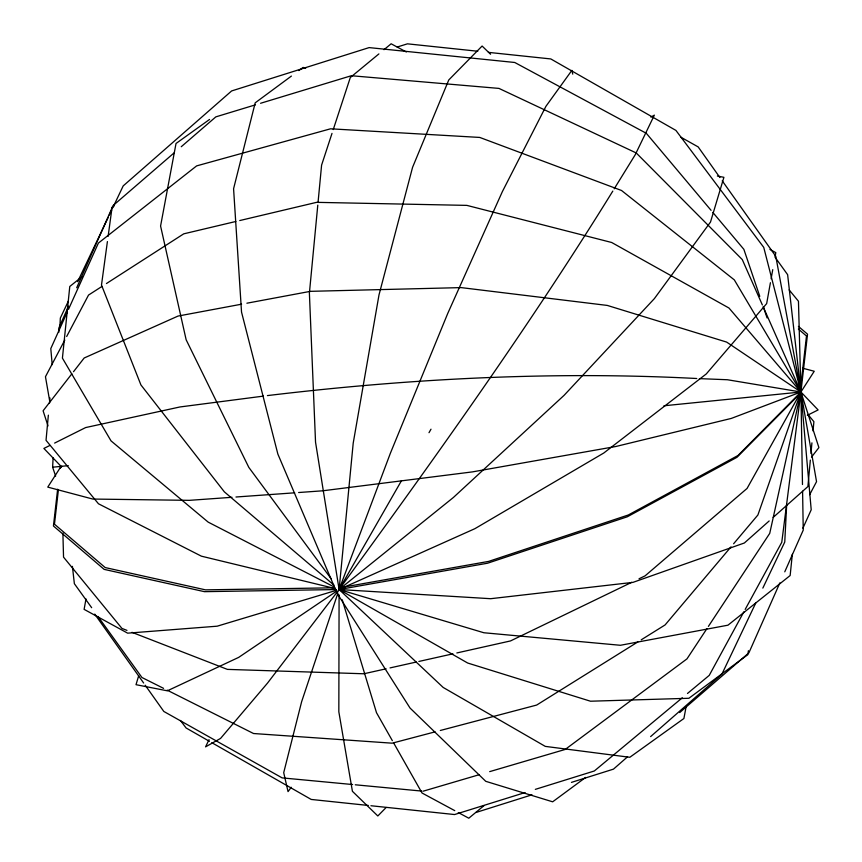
<?xml version="1.0" encoding="UTF-8"?>
<svg xmlns="http://www.w3.org/2000/svg" width="862" height="862" viewBox="0 0 862 862"><rect width="100%" height="100%" fill="white"/><g stroke="black" fill="none" stroke-linecap="round" stroke-linejoin="round"><path stroke-width="1.29" d="M339.089 594.877L338.831 711.775L352.418 791.305L377.825 815.969L386.154 807.489M55.642 476.104L52.625 467.215L53.11 457.808M59.855 327.441L60.34 318.035L68.41 301.064M786.694 504.41L784.754 542.047L762.838 588.11M48.358 415.161L46.031 440.32L98.483 503.785L201.396 556.173L335.21 588.563M49.457 403.244L49.953 397.942M810.345 460.082L807.888 486.567L773.149 517.426M810.959 453.466L811.929 442.863M813.038 430.946L813.89 421.68L807.974 414.514M317.787 205.124L309.393 293.145L315.535 442.174L339.111 589.511L443.197 687.467L545.28 746.384L629.81 757.289L683.9 718.509L686.109 706.721M318.046 202.451L321.601 165.105L331.999 133.384M748.399 650.691L747.86 654.646L688.889 698.274L590.502 701.215L467.678 663.029L339.111 589.511L353.215 443.1L379.011 294.858L412.564 167.347L448.768 79.961L482.106 46.031L490.564 54.252M792.329 554.298L790.152 575.525L727.959 625.187L620.403 645.282L483.862 632.751L339.111 589.511L390.4 453.186L447.723 313.488L502.341 191.676L545.937 106.306L571.883 70.361L572.745 74.154M57.635 489.207L53.433 526.003L104.14 569.373L204.456 591.666L336.417 589.554M58.411 489.756L54.468 524.193L105.186 567.562L205.501 589.856L334.758 587.787M60.986 467.236L61.083 466.364L43.887 448.434L49.856 445.46M800.076 392.091L799.882 393.815L736.956 457.313L627.288 516.791L487.58 563.209L339.111 589.511C434.006 459.306 528.083 328.207 612.817 191.084M800.389 389.419L806.487 335.997L798.374 329.058M745.177 609.434L781.769 542.306L800.917 392.005L807.532 334.176L798.406 326.375M107.405 241.586L101.49 285.042L140.926 384.948L224.368 491.857L333.982 585.147M108.127 236.328L112.06 207.354L114.204 205.77M85.995 598.907L84.12 609.359L127.641 633.161L217.17 626.189L336.536 590.276M770.412 282.704L766.663 303.607L706.258 373.957L603.799 453.003L474.876 528.686L339.111 589.511L490.65 598.702L632.956 582.378L744.359 542.995L769.173 520.95M771.113 278.782L772.751 269.634M775.1 256.564L775.8 252.641L769.917 249.43M789.139 289.869L798.46 301.237L800.917 392.005L769.734 533.373L708.402 626.383M138.696 675.733L136.013 684.687L167.347 690.818L238.666 657.394L336.902 590.998M333.249 129.569L350.306 77.537L378.892 53.918M337.829 593.336L301.635 701.7L283.706 772.675L288.048 791.639L291.194 787.275M802.651 368.193L814.234 371.253L800.917 392.005L757.892 515.002L733.605 543.771M68.54 306.182L58.756 328.271L58.821 332.301M76.696 287.779L113.105 205.544L174.135 152.865M779.873 582.874L748.895 652.836L679.719 712.54M784.765 571.829L803.244 530.098L802.587 491.221M67.398 311.775L50.793 348.582L52.194 364.648M68.507 309.329L98.397 243.073L196.633 165.892L330.545 128.804L479.757 137.435L621.534 190.491L734.316 279.881L800.917 392.005L818.9 447.593L811.508 457.097M802.899 528.201L811.207 509.798L800.917 392.005L787.631 274.676L775.057 257.221M77.645 281.669L108.203 217.418M109.355 214.994L111.661 210.145M112.814 207.72L123.201 185.901L231.63 90.941L369.119 47.604L514.754 62.484L646.338 133.319L711.064 210.328M755.92 602.657L721.893 674.17L650.616 736.601M209.046 739.65L205.565 746.858L220.586 738.4L267.479 683.146L337.484 591.634M64.812 340.037L45.46 376.726L49.824 401.778M66.676 336.492L88.527 295.073L101.964 286.432M809.677 494.669L816.54 481.653L800.917 392.005L775.789 256.305L722.237 180.826M743.895 611.794L709.232 675.388L687.488 693.468M488.409 52.366L550.796 58.939L675.916 130.41L763.743 247.372L800.917 392.005L747.063 488.442L645.099 575.848L639.033 578.779M585.664 777.427L552.65 801.811L485.748 781.317L410.032 708.036L337.031 593.131L401.53 480.608M428.996 432.692L431 429.19M614.207 188.81L635.208 154.772L654.355 115.142L650.885 117.092M61.083 466.364L47.766 487.116L92.794 499.055L189.317 500.348L231.975 497.299M706.926 628.624L686.971 658.88L565.246 749.423L489.681 771.63M71.848 373.839L43.1 410.786L48.003 425.947M73.496 371.727L84.174 357.999L178.046 316.063L241.586 304.189M731.008 546.853L665.098 624.928L641.231 639.819M60.038 468.185L61.924 466.288M763.452 307.4L800.917 392.005L737.991 455.502L628.323 514.98L488.625 561.399L344.121 586.99M627.525 756.825L613.464 769.141L571.452 782.384M181.257 146.723L215.845 116.866L255.475 104.83M682.316 697.778L594.327 770.984L535.334 789.366M383.989 49.694L391.143 43.79L406.325 51.979M484.099 805.55L468.788 818.21L458.272 812.543M339.111 589.511L453.38 497.493L564.082 395.346L654.366 298.629L710.493 222.073L723.908 177.313L717.378 176.042M82.213 276.54L69.779 286.475L62.42 358.129L111.026 440.881L208.184 522.135L334.348 587.054M291.399 76.082L255.206 102.826L233.58 188.746L241.532 312.087L277.866 454.091L337.031 593.131M298.855 70.576L303.112 67.43L305.687 68.217M209.563 119.452L176.02 143.491L160.58 226.027L186.149 339.779L248.838 467.419L331.116 578.704M106.446 283.544L183.735 233.839L235.832 221.48M637.815 641.953L536.66 705.062L440.32 730.48M54.618 443.079L85.629 427.574L179.953 406.961L263.449 396.111M807.382 415.301L818.113 409.935L800.917 392.005L728.972 308.025L611.675 242.491L466.859 205.382L316.591 202.344L239.744 220.553M631.76 582.303L510.53 640.929L456.838 652.954M802.479 484.519L800.917 392.005L731.288 418.426L615.942 446.473L472.441 471.891L322.625 490.812L298.629 492.525M475.975 812.478L531.994 794.818M397.188 47.033L407.446 43.833L477.796 51.246M525.077 792.566L454.554 814.547L370.929 805.733M260.583 103.278L351.34 75.727L498.969 88.409L636.242 152.962L742.279 259.581L762.364 304.943M423.08 791.208L479.434 774.636M435.105 731.849L392.145 743.184L253.536 733.519L167.153 690.16M386.122 668.793L363.861 673.772L227.406 669.386L131.994 632.331M390.044 667.91L416.238 662.048M418.857 661.456L452.906 653.838M246.888 303.208L310.428 291.334L461.17 287.606L607.311 305.428L726.623 342.085L800.917 392.005L663.945 405.776M267.425 395.593C409.676 378.526 553.576 371.016 696.755 378.515M52.625 467.215L68.27 465.642M235.972 497.008L294.632 492.816M699.416 378.623L727.409 379.743L800.917 392.005M352.601 784.539L282.122 777.88L163.823 711.462L145.204 685.204M355.263 784.786L421.755 791.079M368.279 805.453L311.204 799.44L211.804 742.667M126.973 630.381L121.951 628.43L63.54 557.143L62.894 533.115M163.554 688.35L141.95 677.51L97.945 616.427M454.759 810.646L422.046 793.018L393.665 742.969M680.603 137.058L698.177 146.917L719.91 177.54M209.466 741.331L186.084 727.97L180.449 720.46M712.788 212.375L743.863 249.333L759.778 296.334M91.663 607.699L74.369 583.703L72.408 566.366M94.745 614.11L143.652 683.016M392.339 740.641L376.5 712.702L342.225 599.769M763.215 306.495L767.083 317.927"/></g></svg>
